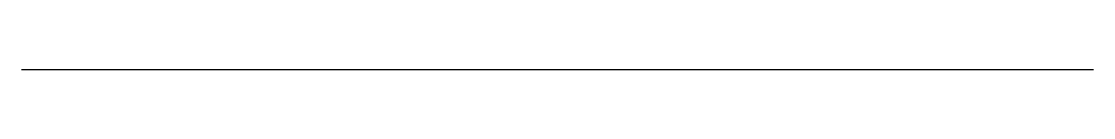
# Model space of a CAD drawing. Header units: millimetres. Extents: x 450 to 702, y 50 to 50.
import ezdxf

# ---------------------------------------------------------------- set-up
doc = ezdxf.new("R2010")
doc.units = ezdxf.units.MM

msp = doc.modelspace()

# ---------------------------------------------------------------- linework, layer by layer
msp.add_line((450.04, 50), (702.01, 50))

doc.saveas('drawing.dxf')
